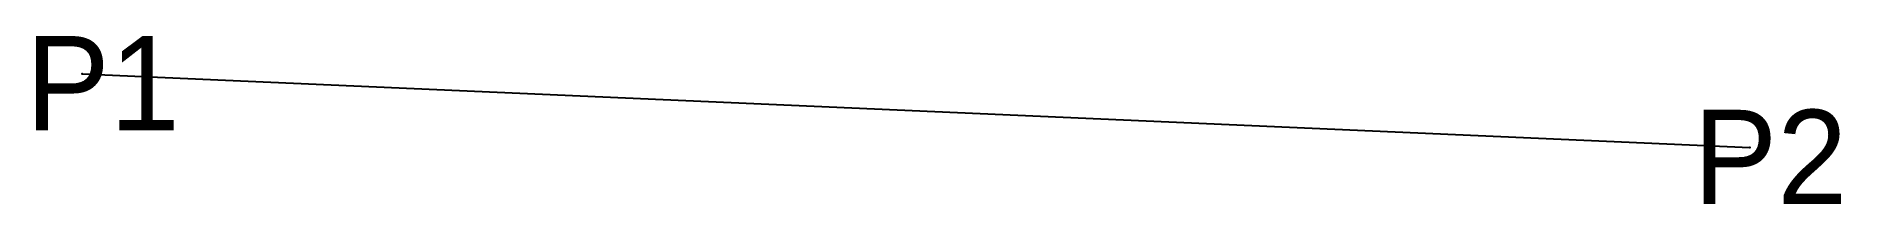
# Model space of a CAD drawing. Header units: metres. Extents: x 8302 to 8513, y 3023 to 5917.
# Drawn here: x 8417.5 to 8513.4, y 3023.1 to 3032 of the extents above.
import ezdxf

# ---------------------------------------------------------------- set-up
doc = ezdxf.new("R2010")
doc.units = ezdxf.units.M
for name, color, linetype in [('qita', 90, 'CONTINUOUS'), ('shiti', 10, 'CONTINUOUS'), ('zhuji', 50, 'CONTINUOUS')]:
    doc.layers.add(name, color=color, linetype=linetype)

msp = doc.modelspace()

# ---------------------------------------------------------------- linework, layer by layer
at = {"layer": 'qita'}
msp.add_line((8420, 3030), (8508.548, 3026.083), dxfattribs=at)
at = {"layer": 'shiti'}
for p in [(8420, 3030), (8508.548, 3026.083)]:
    msp.add_point(p, dxfattribs=at)

# ---------------------------------------------------------------- texts
at = {"layer": 'zhuji'}
for s, p in [('P1', (8417, 3027)), ('P2', (8505.548, 3023.083))]:
    msp.add_text(s, height=5, dxfattribs=at).set_placement(p)

doc.saveas('drawing.dxf')
